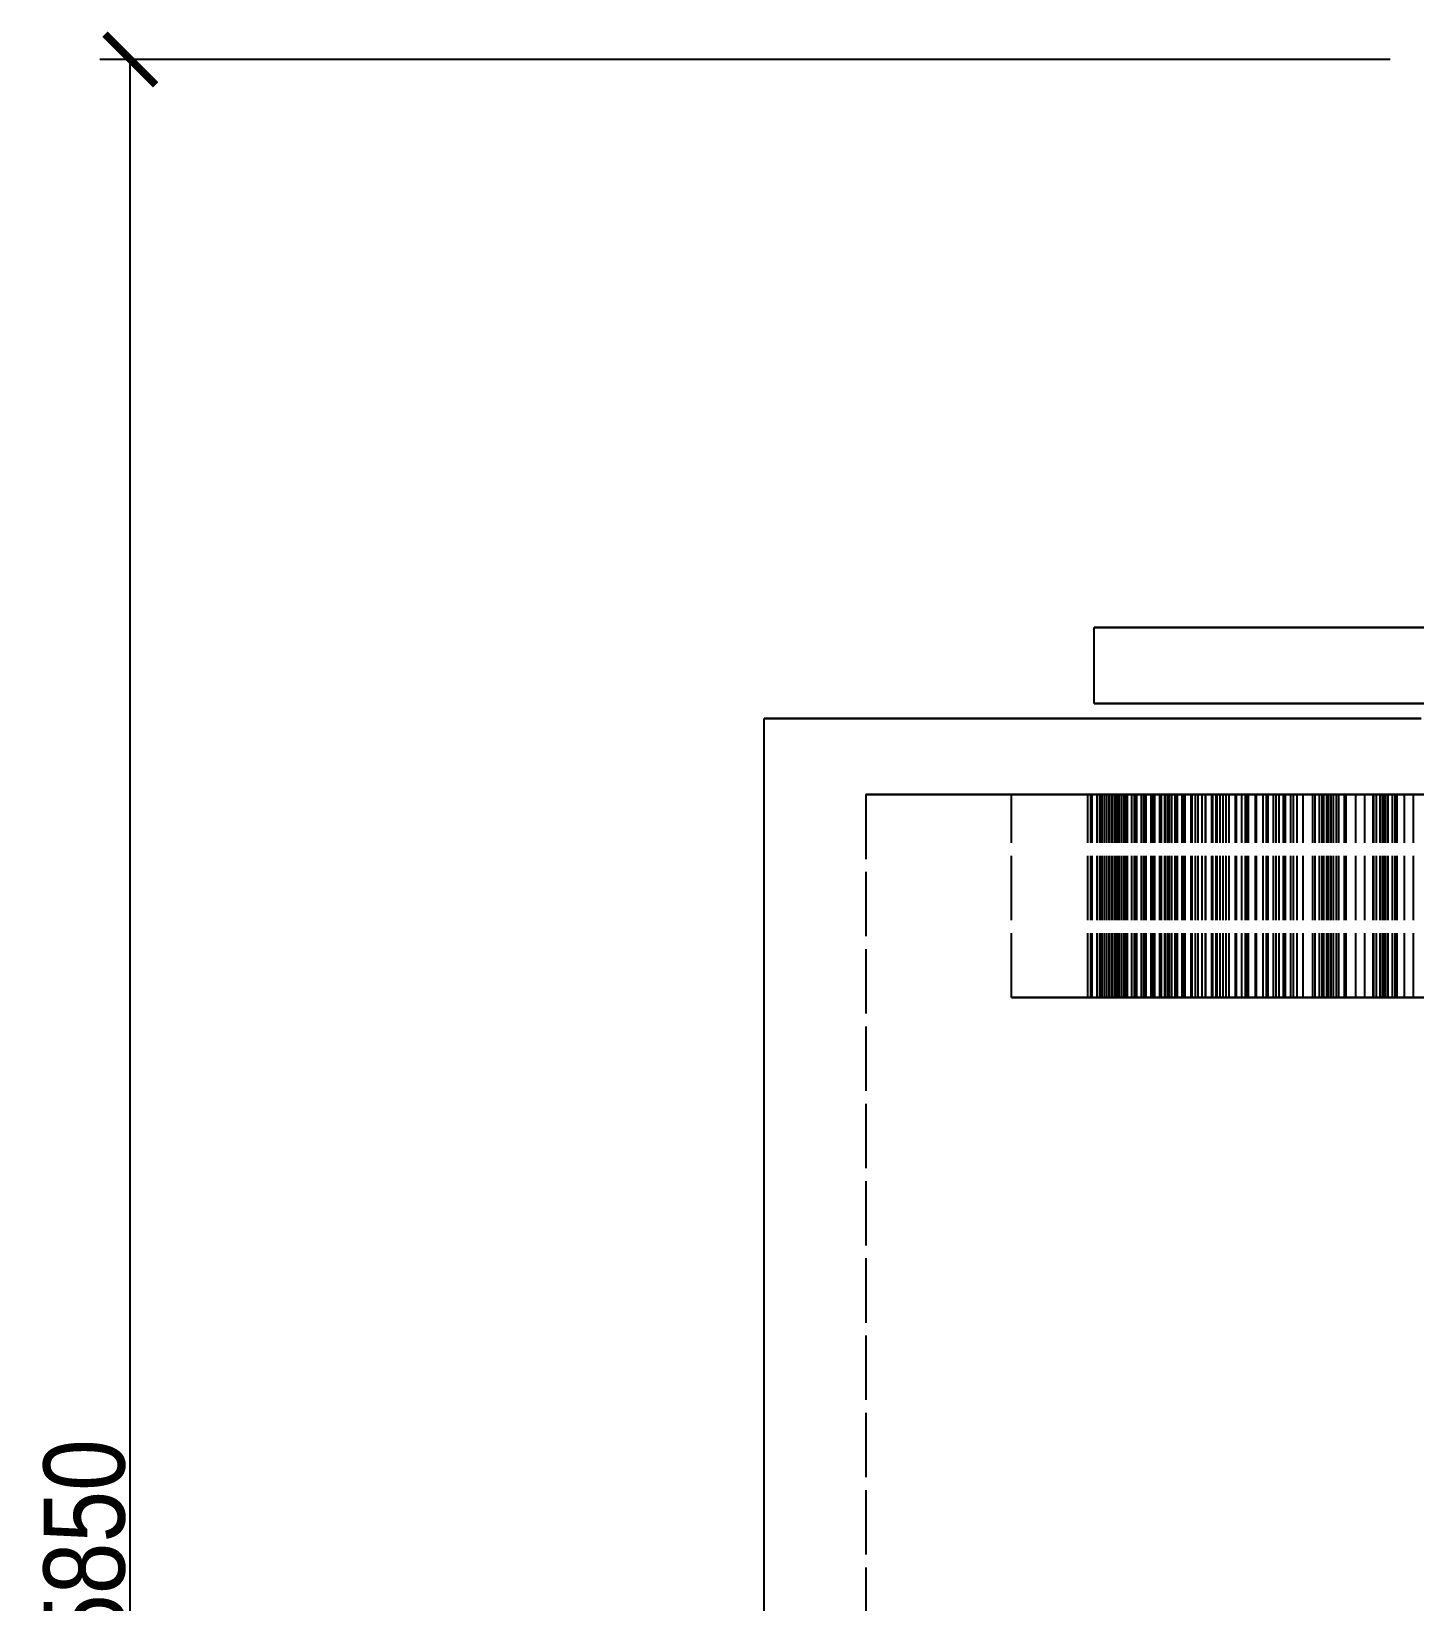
# Model space of a CAD drawing. Header units: millimetres. Extents: x -13 to 272, y -50 to 160.
# Drawn here: x -13.2 to 14.07, y 128.6 to 159.56 of the extents above; entities that cross this region are included whole.
import ezdxf

# ---------------------------------------------------------------- set-up
doc = ezdxf.new("R2010")
doc.units = ezdxf.units.MM
doc.linetypes.add('DASHED', pattern=[1.524, 1.27, -0.254])
for name, color, linetype in [('DIMS', 3, 'CONTINUOUS'), ('HIDDEN', 8, 'DASHED'), ('VISIBLE', 7, 'CONTINUOUS')]:
    doc.layers.add(name, color=color, linetype=linetype)
doc.styles.add('OpenSansCondensed-Light', font='OpenSansCondensed-Light.ttf')
doc.dimstyles.new('EZDXF', dxfattribs={"dimtxt": 0.25, "dimasz": 0.175, "dimexe": 0.375, "dimexo": 0.125, "dimgap": 0.1, "dimtad": 1, "dimlfac": 100, "dimzin": 12, "dimdsep": 46, "dimtxsty": 'OpenSansCondensed-Light', "dimblk": 'ARCHTICK', "dimcen": 2.5, "dimazin": 3, "dimtfac": 0.5, "dimtmove": 2, "dimatfit": 3})

# ---------------------------------------------------------------- blocks, each defined once
blk = doc.blocks.new('_ARCHTICK')
at = {"color": 0, "linetype": 'BYBLOCK', "const_width": 0.15}
blk.add_lwpolyline([(-0.5, -0.5), (0.5, 0.5)], dxfattribs=at)

msp = doc.modelspace()

# ---------------------------------------------------------------- linework, layer by layer
at = {"layer": 'HIDDEN'}
for points in [[(7.75, 147.81), (8.30556, 147.81), (8.86111, 147.81), (9.41667, 147.81), (9.97222, 147.81), (10.52778, 147.81), (11.08333, 147.81), (11.63889, 147.81), (12.19444, 147.81), (12.75, 147.81), (13.30556, 147.81), (13.86111, 147.81), (14.41667, 147.81)], [(7.75, 146.31), (8.30556, 146.31), (8.86111, 146.31), (9.41667, 146.31), (9.97222, 146.31), (10.52778, 146.31), (11.08333, 146.31), (11.63889, 146.31), (12.19444, 146.31), (12.75, 146.31), (13.30556, 146.31), (13.86111, 146.31), (14.41667, 146.31)], [(1.25, 146.01), (2.0119, 146.01), (2.77381, 146.01), (3.53571, 146.01), (4.29762, 146.01), (5.05952, 146.01), (5.82143, 146.01), (6.58333, 146.01), (7.34524, 146.01), (8.10714, 146.01), (8.86905, 146.01), (9.63095, 146.01), (10.39286, 146.01), (11.15476, 146.01), (11.91667, 146.01), (12.67857, 146.01), (13.44048, 146.01), (14.20238, 146.01)], [(14.4246, 144.51), (13.72619, 144.51), (13.02778, 144.51), (12.32937, 144.51), (11.63095, 144.51), (10.93254, 144.51), (10.23413, 144.51), (9.53571, 144.51), (8.8373, 144.51), (8.13889, 144.51), (7.44048, 144.51), (6.74206, 144.51), (6.04365, 144.51), (5.34524, 144.51), (4.64683, 144.51), (3.94841, 144.51), (3.25, 144.51)], [(3.25, 144.51), (3.94841, 144.51), (4.64683, 144.51), (5.34524, 144.51), (6.04365, 144.51), (6.74206, 144.51), (7.44048, 144.51), (8.13889, 144.51), (8.8373, 144.51), (9.53571, 144.51), (10.23413, 144.51), (10.93254, 144.51), (11.63095, 144.51), (12.32937, 144.51), (13.02778, 144.51), (13.72619, 144.51), (14.4246, 144.51)], [(3.25, 144.51), (3.25, 105.51)], [(14.625, 144.51), (14.01786, 144.51), (13.41071, 144.51), (12.80357, 144.51), (12.19643, 144.51), (11.58929, 144.51), (10.98214, 144.51), (10.375, 144.51), (9.76786, 144.51), (9.16071, 144.51), (8.55357, 144.51), (7.94643, 144.51), (7.33929, 144.51), (6.73214, 144.51), (6.125, 144.51)], [(6.125, 144.51), (6.73214, 144.51), (7.33929, 144.51), (7.94643, 144.51), (8.55357, 144.51), (9.16071, 144.51), (9.76786, 144.51), (10.375, 144.51), (10.98214, 144.51), (11.58929, 144.51), (12.19643, 144.51), (12.80357, 144.51), (13.41071, 144.51), (14.01786, 144.51), (14.625, 144.51)], [(6.125, 140.51), (6.125, 144.51)], [(7.8143, 144.51), (7.6258, 144.51)], [(7.6258, 144.51), (7.8143, 144.51)], [(7.6258, 140.51), (7.6258, 144.51)], [(7.6258, 140.51), (7.6258, 144.51)], [(7.71648, 144.51), (7.68548, 144.51)], [(7.68548, 144.51), (7.86556, 144.51)], [(7.86556, 144.51), (7.68548, 144.51)], [(7.68548, 144.51), (7.71648, 144.51)], [(7.68548, 140.51), (7.68548, 144.51)], [(7.68548, 140.51), (7.68548, 144.51)], [(7.91179, 144.51), (7.71648, 144.51)], [(7.71648, 144.51), (7.91179, 144.51)], [(7.71648, 140.51), (7.71648, 144.51)], [(7.71648, 140.51), (7.71648, 144.51)], [(8.00309, 144.51), (7.8143, 144.51)], [(7.8143, 144.51), (8.00309, 144.51)], [(7.8143, 140.51), (7.8143, 144.51)], [(7.8143, 140.51), (7.8143, 144.51)], [(7.86556, 144.51), (8.04653, 144.51)], [(8.04653, 144.51), (7.86556, 144.51)], [(7.86556, 140.51), (7.86556, 144.51)], [(7.86556, 140.51), (7.86556, 144.51)], [(7.95675, 144.51), (7.89502, 144.51)], [(7.89502, 144.51), (8.06515, 144.51)], [(8.06515, 144.51), (7.89502, 144.51)], [(7.89502, 144.51), (7.95675, 144.51)], [(7.89502, 140.51), (7.89502, 144.51)], [(7.89502, 140.51), (7.89502, 144.51)], [(8.1068, 144.51), (7.91179, 144.51)], [(7.91179, 144.51), (8.1068, 144.51)], [(7.91179, 140.51), (7.91179, 144.51)], [(7.91179, 140.51), (7.91179, 144.51)], [(8.1572, 144.51), (7.95675, 144.51)], [(7.95675, 144.51), (8.1572, 144.51)], [(7.95675, 140.51), (7.95675, 144.51)], [(7.95675, 140.51), (7.95675, 144.51)], [(8.1921, 144.51), (8.00309, 144.51)], [(8.00309, 144.51), (8.1921, 144.51)], [(8.00309, 140.51), (8.00309, 144.51)], [(8.00309, 140.51), (8.00309, 144.51)], [(8.04653, 144.51), (8.22832, 144.51)], [(8.22832, 144.51), (8.04653, 144.51)], [(8.04653, 140.51), (8.04653, 144.51)], [(8.04653, 140.51), (8.04653, 144.51)], [(8.06515, 144.51), (8.23674, 144.51)], [(8.23674, 144.51), (8.06515, 144.51)], [(8.06515, 140.51), (8.06515, 144.51)], [(8.06515, 140.51), (8.06515, 144.51)], [(8.30141, 144.51), (8.1068, 144.51)], [(8.1068, 144.51), (8.30141, 144.51)], [(8.1068, 140.51), (8.1068, 144.51)], [(8.1068, 140.51), (8.1068, 144.51)], [(8.35677, 144.51), (8.1572, 144.51)], [(8.1572, 144.51), (8.35677, 144.51)], [(8.1572, 140.51), (8.1572, 144.51)], [(8.1572, 140.51), (8.1572, 144.51)], [(8.38123, 144.51), (8.1921, 144.51)], [(8.1921, 144.51), (8.38123, 144.51)], [(8.1921, 140.51), (8.1921, 144.51)], [(8.1921, 140.51), (8.1921, 144.51)], [(8.22832, 144.51), (8.41089, 144.51)], [(8.41089, 144.51), (8.22832, 144.51)], [(8.22832, 140.51), (8.22832, 144.51)], [(8.22832, 140.51), (8.22832, 144.51)], [(8.23674, 144.51), (8.40977, 144.51)], [(8.40977, 144.51), (8.23674, 144.51)], [(8.23674, 140.51), (8.23674, 144.51)], [(8.23674, 140.51), (8.23674, 144.51)], [(8.34457, 144.51), (8.25262, 144.51)], [(8.25262, 144.51), (8.41135, 144.51)], [(8.41135, 144.51), (8.25262, 144.51)], [(8.25262, 144.51), (8.34457, 144.51)], [(8.25262, 140.51), (8.25262, 144.51)], [(8.25262, 140.51), (8.25262, 144.51)], [(8.49549, 144.51), (8.30141, 144.51)], [(8.30141, 144.51), (8.49549, 144.51)], [(8.30141, 140.51), (8.30141, 144.51)], [(8.30141, 140.51), (8.30141, 144.51)], [(8.54845, 144.51), (8.34457, 144.51)], [(8.34457, 144.51), (8.54845, 144.51)], [(8.34457, 140.51), (8.34457, 144.51)], [(8.34457, 140.51), (8.34457, 144.51)], [(8.55532, 144.51), (8.35677, 144.51)], [(8.35677, 144.51), (8.55532, 144.51)], [(8.35677, 140.51), (8.35677, 144.51)], [(8.35677, 140.51), (8.35677, 144.51)], [(8.5704, 144.51), (8.38123, 144.51)], [(8.38123, 144.51), (8.5704, 144.51)], [(8.38123, 140.51), (8.38123, 144.51)], [(8.38123, 140.51), (8.38123, 144.51)], [(8.40977, 144.51), (8.58421, 144.51)], [(8.58421, 144.51), (8.40977, 144.51)], [(8.40977, 140.51), (8.40977, 144.51)], [(8.40977, 140.51), (8.40977, 144.51)], [(8.41089, 144.51), (8.59419, 144.51)], [(8.59419, 144.51), (8.41089, 144.51)], [(8.41089, 140.51), (8.41089, 144.51)], [(8.41089, 140.51), (8.41089, 144.51)], [(8.41135, 144.51), (8.5721, 144.51)], [(8.5721, 144.51), (8.41135, 144.51)], [(8.41135, 140.51), (8.41135, 144.51)], [(8.41135, 140.51), (8.41135, 144.51)], [(8.68891, 144.51), (8.49549, 144.51)], [(8.49549, 144.51), (8.68891, 144.51)], [(8.49549, 140.51), (8.49549, 144.51)], [(8.49549, 140.51), (8.49549, 144.51)], [(8.75086, 144.51), (8.54845, 144.51)], [(8.54845, 144.51), (8.75086, 144.51)], [(8.54845, 140.51), (8.54845, 144.51)], [(8.54845, 140.51), (8.54845, 144.51)], [(8.75269, 144.51), (8.55532, 144.51)], [(8.55532, 144.51), (8.75269, 144.51)], [(8.55532, 140.51), (8.55532, 144.51)], [(8.55532, 140.51), (8.55532, 144.51)], [(8.7595, 144.51), (8.5704, 144.51)], [(8.5704, 144.51), (8.7595, 144.51)], [(8.5704, 140.51), (8.5704, 144.51)], [(8.5704, 140.51), (8.5704, 144.51)], [(8.5721, 144.51), (8.73489, 144.51)], [(8.73489, 144.51), (8.5721, 144.51)], [(8.5721, 140.51), (8.5721, 144.51)], [(8.5721, 140.51), (8.5721, 144.51)], [(8.58421, 144.51), (8.76008, 144.51)], [(8.76008, 144.51), (8.58421, 144.51)], [(8.58421, 140.51), (8.58421, 144.51)], [(8.58421, 140.51), (8.58421, 144.51)], [(8.59419, 144.51), (8.77819, 144.51)], [(8.77819, 144.51), (8.59419, 144.51)], [(8.59419, 140.51), (8.59419, 144.51)], [(8.59419, 140.51), (8.59419, 144.51)], [(8.8815, 144.51), (8.68891, 144.51)], [(8.68891, 144.51), (8.8815, 144.51)], [(8.68891, 140.51), (8.68891, 144.51)], [(8.68891, 140.51), (8.68891, 144.51)], [(8.73489, 144.51), (8.89972, 144.51)], [(8.89972, 144.51), (8.73489, 144.51)], [(8.73489, 140.51), (8.73489, 144.51)], [(8.73489, 140.51), (8.73489, 144.51)], [(8.95166, 144.51), (8.75086, 144.51)], [(8.75086, 144.51), (8.95166, 144.51)], [(8.75086, 140.51), (8.75086, 144.51)], [(8.75086, 140.51), (8.75086, 144.51)], [(8.94871, 144.51), (8.75269, 144.51)], [(8.75269, 144.51), (8.94871, 144.51)], [(8.75269, 140.51), (8.75269, 144.51)], [(8.75269, 140.51), (8.75269, 144.51)], [(8.87661, 144.51), (8.75524, 144.51)], [(8.75524, 144.51), (8.9012, 144.51)], [(8.9012, 144.51), (8.75524, 144.51)], [(8.75524, 144.51), (8.87661, 144.51)], [(8.75524, 140.51), (8.75524, 144.51)], [(8.75524, 140.51), (8.75524, 144.51)], [(8.77819, 144.51), (8.7595, 144.51)], [(8.7595, 144.51), (8.77819, 144.51)], [(8.7595, 140.51), (8.7595, 144.51)], [(8.7595, 140.51), (8.7595, 144.51)], [(8.76008, 144.51), (8.93741, 144.51)], [(8.93741, 144.51), (8.76008, 144.51)], [(8.76008, 140.51), (8.76008, 144.51)], [(8.76008, 140.51), (8.76008, 144.51)], [(8.77819, 140.51), (8.77819, 144.51)], [(8.77819, 140.51), (8.77819, 144.51)], [(9.08218, 144.51), (8.87661, 144.51)], [(8.87661, 144.51), (9.08218, 144.51)], [(8.87661, 140.51), (8.87661, 144.51)], [(8.87661, 140.51), (8.87661, 144.51)], [(8.93741, 144.51), (8.8815, 144.51)], [(8.8815, 144.51), (8.93741, 144.51)], [(8.8815, 140.51), (8.8815, 144.51)], [(8.8815, 140.51), (8.8815, 144.51)], [(8.89972, 144.51), (9.06666, 144.51)], [(9.06666, 144.51), (8.89972, 144.51)], [(8.89972, 140.51), (8.89972, 144.51)], [(8.89972, 140.51), (8.89972, 144.51)], [(8.9012, 144.51), (9.04975, 144.51)], [(9.04975, 144.51), (8.9012, 144.51)], [(8.9012, 140.51), (8.9012, 144.51)], [(8.9012, 140.51), (8.9012, 144.51)], [(8.93741, 140.51), (8.93741, 144.51)], [(8.93741, 140.51), (8.93741, 144.51)], [(9.14315, 144.51), (8.94871, 144.51)], [(8.94871, 144.51), (9.14315, 144.51)], [(8.94871, 140.51), (8.94871, 144.51)], [(8.94871, 140.51), (8.94871, 144.51)], [(9.15064, 144.51), (8.95166, 144.51)], [(8.95166, 144.51), (9.15064, 144.51)], [(8.95166, 140.51), (8.95166, 144.51)], [(8.95166, 140.51), (8.95166, 144.51)], [(9.04975, 144.51), (9.20091, 144.51)], [(9.20091, 144.51), (9.04975, 144.51)], [(9.04975, 140.51), (9.04975, 144.51)], [(9.04975, 140.51), (9.04975, 144.51)], [(9.06666, 144.51), (9.23581, 144.51)], [(9.23581, 144.51), (9.06666, 144.51)], [(9.06666, 140.51), (9.06666, 144.51)], [(9.06666, 140.51), (9.06666, 144.51)], [(9.28572, 144.51), (9.08218, 144.51)], [(9.08218, 144.51), (9.28572, 144.51)], [(9.08218, 140.51), (9.08218, 144.51)], [(9.08218, 140.51), (9.08218, 144.51)], [(9.23581, 144.51), (9.14315, 144.51)], [(9.14315, 144.51), (9.23581, 144.51)], [(9.14315, 140.51), (9.14315, 144.51)], [(9.14315, 140.51), (9.14315, 144.51)], [(9.34759, 144.51), (9.15064, 144.51)], [(9.15064, 144.51), (9.34759, 144.51)], [(9.15064, 140.51), (9.15064, 144.51)], [(9.15064, 140.51), (9.15064, 144.51)], [(9.20091, 144.51), (9.35473, 144.51)], [(9.35473, 144.51), (9.20091, 144.51)], [(9.20091, 140.51), (9.20091, 144.51)], [(9.20091, 140.51), (9.20091, 144.51)], [(9.23581, 140.51), (9.23581, 144.51)], [(9.23581, 140.51), (9.23581, 144.51)], [(9.48705, 144.51), (9.28572, 144.51)], [(9.28572, 144.51), (9.48705, 144.51)], [(9.28572, 140.51), (9.28572, 144.51)], [(9.28572, 140.51), (9.28572, 144.51)], [(9.54222, 144.51), (9.34759, 144.51)], [(9.34759, 144.51), (9.54222, 144.51)], [(9.34759, 140.51), (9.34759, 144.51)], [(9.34759, 140.51), (9.34759, 144.51)], [(9.35473, 144.51), (9.51131, 144.51)], [(9.51131, 144.51), (9.35473, 144.51)], [(9.35473, 140.51), (9.35473, 144.51)], [(9.35473, 140.51), (9.35473, 144.51)], [(9.54834, 144.51), (9.39858, 144.51)], [(9.39858, 144.51), (9.53055, 144.51)], [(9.53055, 144.51), (9.39858, 144.51)], [(9.39858, 144.51), (9.54834, 144.51)], [(9.39858, 140.51), (9.39858, 144.51)], [(9.39858, 140.51), (9.39858, 144.51)], [(9.68595, 144.51), (9.48705, 144.51)], [(9.48705, 144.51), (9.68595, 144.51)], [(9.48705, 140.51), (9.48705, 144.51)], [(9.48705, 140.51), (9.48705, 144.51)], [(9.51131, 144.51), (9.67083, 144.51)], [(9.67083, 144.51), (9.51131, 144.51)], [(9.51131, 140.51), (9.51131, 144.51)], [(9.51131, 140.51), (9.51131, 144.51)], [(9.53055, 144.51), (9.66562, 144.51)], [(9.66562, 144.51), (9.53055, 144.51)], [(9.53055, 140.51), (9.53055, 144.51)], [(9.53055, 140.51), (9.53055, 144.51)], [(9.67083, 144.51), (9.54222, 144.51)], [(9.54222, 144.51), (9.67083, 144.51)], [(9.54222, 140.51), (9.54222, 144.51)], [(9.54222, 140.51), (9.54222, 144.51)], [(9.75385, 144.51), (9.54834, 144.51)], [(9.54834, 144.51), (9.75385, 144.51)], [(9.54834, 140.51), (9.54834, 144.51)], [(9.54834, 140.51), (9.54834, 144.51)], [(9.66562, 144.51), (9.80385, 144.51)], [(9.80385, 144.51), (9.66562, 144.51)], [(9.66562, 140.51), (9.66562, 144.51)], [(9.66562, 140.51), (9.66562, 144.51)], [(9.67083, 140.51), (9.67083, 144.51)], [(9.67083, 140.51), (9.67083, 144.51)], [(9.88215, 144.51), (9.68595, 144.51)], [(9.68595, 144.51), (9.88215, 144.51)], [(9.68595, 140.51), (9.68595, 144.51)], [(9.68595, 140.51), (9.68595, 144.51)], [(9.95678, 144.51), (9.75385, 144.51)], [(9.75385, 144.51), (9.95678, 144.51)], [(9.75385, 140.51), (9.75385, 144.51)], [(9.75385, 140.51), (9.75385, 144.51)], [(9.80385, 144.51), (9.94535, 144.51)], [(9.94535, 144.51), (9.80385, 144.51)], [(9.80385, 140.51), (9.80385, 144.51)], [(9.80385, 140.51), (9.80385, 144.51)], [(10.0753, 144.51), (9.88215, 144.51)], [(9.88215, 144.51), (10.0753, 144.51)], [(9.88215, 140.51), (9.88215, 144.51)], [(9.88215, 140.51), (9.88215, 144.51)], [(9.94535, 144.51), (10.09024, 144.51)], [(10.09024, 144.51), (9.94535, 144.51)], [(9.94535, 140.51), (9.94535, 144.51)], [(9.94535, 140.51), (9.94535, 144.51)], [(10.15693, 144.51), (9.95678, 144.51)], [(9.95678, 144.51), (10.15693, 144.51)], [(9.95678, 140.51), (9.95678, 144.51)], [(9.95678, 140.51), (9.95678, 144.51)], [(10.23877, 144.51), (10.0753, 144.51)], [(10.0753, 144.51), (10.23877, 144.51)], [(10.0753, 140.51), (10.0753, 144.51)], [(10.0753, 140.51), (10.0753, 144.51)], [(10.09024, 144.51), (10.23877, 144.51)], [(10.23877, 144.51), (10.09024, 144.51)], [(10.09024, 140.51), (10.09024, 144.51)], [(10.09024, 140.51), (10.09024, 144.51)], [(10.35404, 144.51), (10.15693, 144.51)], [(10.15693, 144.51), (10.35404, 144.51)], [(10.15693, 140.51), (10.15693, 144.51)], [(10.15693, 140.51), (10.15693, 144.51)], [(10.35404, 144.51), (10.17717, 144.51)], [(10.17717, 144.51), (10.294, 144.51)], [(10.294, 144.51), (10.17717, 144.51)], [(10.17717, 144.51), (10.35404, 144.51)], [(10.17717, 140.51), (10.17717, 144.51)], [(10.17717, 140.51), (10.17717, 144.51)], [(10.23877, 140.51), (10.23877, 144.51)], [(10.23877, 140.51), (10.23877, 144.51)], [(10.294, 144.51), (10.41445, 144.51)], [(10.41445, 144.51), (10.294, 144.51)], [(10.294, 140.51), (10.294, 144.51)], [(10.294, 140.51), (10.294, 144.51)], [(10.55774, 144.51), (10.35404, 144.51)], [(10.54782, 144.51), (10.35404, 144.51)], [(10.35404, 144.51), (10.54782, 144.51)], [(10.35404, 144.51), (10.55774, 144.51)], [(10.35404, 140.51), (10.35404, 144.51)], [(10.35404, 140.51), (10.35404, 144.51)], [(10.35404, 140.51), (10.35404, 144.51)], [(10.35404, 140.51), (10.35404, 144.51)], [(10.41445, 144.51), (10.53858, 144.51)], [(10.53858, 144.51), (10.41445, 144.51)], [(10.41445, 140.51), (10.41445, 144.51)], [(10.41445, 140.51), (10.41445, 144.51)], [(10.53858, 144.51), (10.66654, 144.51)], [(10.66654, 144.51), (10.53858, 144.51)], [(10.53858, 140.51), (10.53858, 144.51)], [(10.53858, 140.51), (10.53858, 144.51)], [(10.73785, 144.51), (10.54782, 144.51)], [(10.54782, 144.51), (10.73785, 144.51)], [(10.54782, 140.51), (10.54782, 144.51)], [(10.54782, 140.51), (10.54782, 144.51)], [(10.75832, 144.51), (10.55774, 144.51)], [(10.55774, 144.51), (10.75832, 144.51)], [(10.55774, 140.51), (10.55774, 144.51)], [(10.55774, 140.51), (10.55774, 144.51)], [(10.66654, 144.51), (10.79851, 144.51)], [(10.79851, 144.51), (10.66654, 144.51)], [(10.66654, 140.51), (10.66654, 144.51)], [(10.66654, 140.51), (10.66654, 144.51)], [(10.93478, 144.51), (10.73785, 144.51)], [(10.73785, 144.51), (10.93478, 144.51)], [(10.73785, 140.51), (10.73785, 144.51)], [(10.73785, 140.51), (10.73785, 144.51)], [(10.95557, 144.51), (10.75832, 144.51)], [(10.75832, 144.51), (10.95557, 144.51)], [(10.75832, 140.51), (10.75832, 144.51)], [(10.75832, 140.51), (10.75832, 144.51)], [(10.79851, 144.51), (10.93478, 144.51)], [(10.93478, 144.51), (10.79851, 144.51)], [(10.79851, 140.51), (10.79851, 144.51)], [(10.79851, 140.51), (10.79851, 144.51)], [(10.93478, 140.51), (10.93478, 144.51)], [(10.93478, 140.51), (10.93478, 144.51)], [(11.14922, 144.51), (10.95557, 144.51)], [(10.95557, 144.51), (11.14922, 144.51)], [(10.95557, 140.51), (10.95557, 144.51)], [(10.95557, 140.51), (10.95557, 144.51)], [(11.28682, 144.51), (11.08435, 144.51)], [(11.08435, 144.51), (11.18505, 144.51)], [(11.18505, 144.51), (11.08435, 144.51)], [(11.08435, 144.51), (11.28682, 144.51)], [(11.08435, 140.51), (11.08435, 144.51)], [(11.08435, 140.51), (11.08435, 144.51)], [(11.33892, 144.51), (11.14922, 144.51)], [(11.14922, 144.51), (11.33892, 144.51)], [(11.14922, 140.51), (11.14922, 144.51)], [(11.14922, 140.51), (11.14922, 144.51)], [(11.18505, 144.51), (11.28984, 144.51)], [(11.28984, 144.51), (11.18505, 144.51)], [(11.18505, 140.51), (11.18505, 144.51)], [(11.18505, 140.51), (11.18505, 144.51)], [(11.48697, 144.51), (11.28682, 144.51)], [(11.28682, 144.51), (11.48697, 144.51)], [(11.28682, 140.51), (11.28682, 144.51)], [(11.28682, 140.51), (11.28682, 144.51)], [(11.28984, 144.51), (11.39882, 144.51)], [(11.39882, 144.51), (11.28984, 144.51)], [(11.28984, 140.51), (11.28984, 144.51)], [(11.28984, 140.51), (11.28984, 144.51)], [(11.52421, 144.51), (11.33892, 144.51)], [(11.33892, 144.51), (11.52421, 144.51)], [(11.33892, 140.51), (11.33892, 144.51)], [(11.33892, 140.51), (11.33892, 144.51)], [(11.39882, 144.51), (11.51215, 144.51)], [(11.51215, 144.51), (11.39882, 144.51)], [(11.39882, 140.51), (11.39882, 144.51)], [(11.39882, 140.51), (11.39882, 144.51)], [(11.6835, 144.51), (11.48697, 144.51)], [(11.48697, 144.51), (11.6835, 144.51)], [(11.48697, 140.51), (11.48697, 144.51)], [(11.48697, 140.51), (11.48697, 144.51)], [(11.51215, 144.51), (11.63007, 144.51)], [(11.63007, 144.51), (11.51215, 144.51)], [(11.51215, 140.51), (11.51215, 144.51)], [(11.51215, 140.51), (11.51215, 144.51)], [(11.75292, 144.51), (11.52421, 144.51)], [(11.52421, 144.51), (11.75292, 144.51)], [(11.52421, 140.51), (11.52421, 144.51)], [(11.52421, 140.51), (11.52421, 144.51)], [(11.63007, 144.51), (11.75292, 144.51)], [(11.75292, 144.51), (11.63007, 144.51)], [(11.63007, 140.51), (11.63007, 144.51)], [(11.63007, 140.51), (11.63007, 144.51)], [(11.87618, 144.51), (11.6835, 144.51)], [(11.6835, 144.51), (11.87618, 144.51)], [(11.6835, 140.51), (11.6835, 144.51)], [(11.6835, 140.51), (11.6835, 144.51)], [(11.75292, 140.51), (11.75292, 144.51)], [(11.75292, 140.51), (11.75292, 144.51)], [(12.06471, 144.51), (11.87618, 144.51)], [(11.87618, 144.51), (12.06471, 144.51)], [(11.87618, 140.51), (11.87618, 144.51)], [(11.87618, 140.51), (11.87618, 144.51)], [(12.24871, 144.51), (12.06471, 144.51)], [(12.06471, 144.51), (12.24871, 144.51)], [(12.06471, 140.51), (12.06471, 144.51)], [(12.06471, 140.51), (12.06471, 144.51)], [(12.33874, 144.51), (12.11238, 144.51)], [(12.11238, 144.51), (12.19611, 144.51)], [(12.19611, 144.51), (12.11238, 144.51)], [(12.11238, 144.51), (12.33874, 144.51)], [(12.11238, 140.51), (12.11238, 144.51)], [(12.11238, 140.51), (12.11238, 144.51)], [(12.19611, 144.51), (12.28435, 144.51)], [(12.28435, 144.51), (12.19611, 144.51)], [(12.19611, 140.51), (12.19611, 144.51)], [(12.19611, 140.51), (12.19611, 144.51)], [(12.42767, 144.51), (12.24871, 144.51)], [(12.24871, 144.51), (12.42767, 144.51)], [(12.24871, 140.51), (12.24871, 144.51)], [(12.24871, 140.51), (12.24871, 144.51)], [(12.28435, 144.51), (12.37724, 144.51)], [(12.37724, 144.51), (12.28435, 144.51)], [(12.28435, 140.51), (12.28435, 144.51)], [(12.28435, 140.51), (12.28435, 144.51)], [(12.53362, 144.51), (12.33874, 144.51)], [(12.33874, 144.51), (12.53362, 144.51)], [(12.33874, 140.51), (12.33874, 144.51)], [(12.33874, 140.51), (12.33874, 144.51)], [(12.37724, 144.51), (12.47497, 144.51)], [(12.47497, 144.51), (12.37724, 144.51)], [(12.37724, 140.51), (12.37724, 144.51)], [(12.37724, 140.51), (12.37724, 144.51)], [(12.68622, 144.51), (12.42767, 144.51)], [(12.42767, 144.51), (12.68622, 144.51)], [(12.42767, 140.51), (12.42767, 144.51)], [(12.42767, 140.51), (12.42767, 144.51)], [(12.47497, 144.51), (12.57783, 144.51)], [(12.57783, 144.51), (12.47497, 144.51)], [(12.47497, 140.51), (12.47497, 144.51)], [(12.47497, 140.51), (12.47497, 144.51)], [(12.72442, 144.51), (12.53362, 144.51)], [(12.53362, 144.51), (12.72442, 144.51)], [(12.53362, 140.51), (12.53362, 144.51)], [(12.53362, 140.51), (12.53362, 144.51)], [(12.57783, 144.51), (12.68622, 144.51)], [(12.68622, 144.51), (12.57783, 144.51)], [(12.57783, 140.51), (12.57783, 144.51)], [(12.57783, 140.51), (12.57783, 144.51)], [(12.68622, 140.51), (12.68622, 144.51)], [(12.68622, 140.51), (12.68622, 144.51)], [(12.91088, 144.51), (12.72442, 144.51)], [(12.72442, 144.51), (12.91088, 144.51)], [(12.72442, 140.51), (12.72442, 144.51)], [(12.72442, 140.51), (12.72442, 144.51)], [(13.09268, 144.51), (12.91088, 144.51)], [(12.91088, 144.51), (13.09268, 144.51)], [(12.91088, 140.51), (12.91088, 144.51)], [(12.91088, 140.51), (12.91088, 144.51)], [(13.26942, 144.51), (13.09268, 144.51)], [(13.09268, 144.51), (13.26942, 144.51)], [(13.09268, 140.51), (13.09268, 144.51)], [(13.09268, 140.51), (13.09268, 144.51)], [(13.5008, 144.51), (13.25251, 144.51)], [(13.25251, 144.51), (13.31853, 144.51)], [(13.31853, 144.51), (13.25251, 144.51)], [(13.25251, 144.51), (13.5008, 144.51)], [(13.25251, 140.51), (13.25251, 144.51)], [(13.25251, 140.51), (13.25251, 144.51)], [(13.44053, 144.51), (13.26942, 144.51)], [(13.26942, 144.51), (13.44053, 144.51)], [(13.26942, 140.51), (13.26942, 144.51)], [(13.26942, 140.51), (13.26942, 144.51)], [(13.31853, 144.51), (13.38946, 144.51)], [(13.38946, 144.51), (13.31853, 144.51)], [(13.31853, 140.51), (13.31853, 144.51)], [(13.31853, 140.51), (13.31853, 144.51)], [(13.38946, 144.51), (13.46548, 144.51)], [(13.46548, 144.51), (13.38946, 144.51)], [(13.38946, 140.51), (13.38946, 144.51)], [(13.38946, 140.51), (13.38946, 144.51)], [(13.7267, 144.51), (13.44053, 144.51)], [(13.44053, 144.51), (13.7267, 144.51)], [(13.44053, 140.51), (13.44053, 144.51)], [(13.44053, 140.51), (13.44053, 144.51)], [(13.46548, 144.51), (13.54679, 144.51)], [(13.54679, 144.51), (13.46548, 144.51)], [(13.46548, 140.51), (13.46548, 144.51)], [(13.46548, 140.51), (13.46548, 144.51)], [(13.68876, 144.51), (13.5008, 144.51)], [(13.5008, 144.51), (13.68876, 144.51)], [(13.5008, 140.51), (13.5008, 144.51)], [(13.5008, 140.51), (13.5008, 144.51)], [(13.54679, 144.51), (13.63371, 144.51)], [(13.63371, 144.51), (13.54679, 144.51)], [(13.54679, 140.51), (13.54679, 144.51)], [(13.54679, 140.51), (13.54679, 144.51)], [(13.63371, 144.51), (13.7267, 144.51)], [(13.7267, 144.51), (13.63371, 144.51)], [(13.63371, 140.51), (13.63371, 144.51)], [(13.63371, 140.51), (13.63371, 144.51)], [(13.8722, 144.51), (13.68876, 144.51)], [(13.68876, 144.51), (13.8722, 144.51)], [(13.68876, 140.51), (13.68876, 144.51)], [(13.68876, 140.51), (13.68876, 144.51)], [(13.7267, 140.51), (13.7267, 144.51)], [(13.7267, 140.51), (13.7267, 144.51)], [(14.05085, 144.51), (13.8722, 144.51)], [(13.8722, 144.51), (14.05085, 144.51)], [(13.8722, 140.51), (13.8722, 144.51)], [(13.8722, 140.51), (13.8722, 144.51)], [(14.22438, 144.51), (14.05085, 144.51)], [(14.05085, 144.51), (14.22438, 144.51)], [(14.05085, 140.51), (14.05085, 144.51)], [(14.05085, 140.51), (14.05085, 144.51)], [(14.625, 140.51), (14.01786, 140.51), (13.41071, 140.51), (12.80357, 140.51), (12.19643, 140.51), (11.58929, 140.51), (10.98214, 140.51), (10.375, 140.51), (9.76786, 140.51), (9.16071, 140.51), (8.55357, 140.51), (7.94643, 140.51), (7.33929, 140.51), (6.73214, 140.51), (6.125, 140.51)], [(6.125, 140.51), (6.73214, 140.51), (7.33929, 140.51), (7.94643, 140.51), (8.55357, 140.51), (9.16071, 140.51), (9.76786, 140.51), (10.375, 140.51), (10.98214, 140.51), (11.58929, 140.51), (12.19643, 140.51), (12.80357, 140.51), (13.41071, 140.51), (14.01786, 140.51), (14.625, 140.51)], [(7.8143, 140.51), (7.6258, 140.51)], [(7.6258, 140.51), (7.8143, 140.51)], [(7.71648, 140.51), (7.68548, 140.51)], [(7.68548, 140.51), (7.86556, 140.51)], [(7.86556, 140.51), (7.68548, 140.51)], [(7.68548, 140.51), (7.71648, 140.51)], [(7.91179, 140.51), (7.71648, 140.51)], [(7.71648, 140.51), (7.91179, 140.51)], [(8.00309, 140.51), (7.8143, 140.51)], [(7.8143, 140.51), (8.00309, 140.51)], [(7.86556, 140.51), (8.04653, 140.51)], [(8.04653, 140.51), (7.86556, 140.51)], [(7.95675, 140.51), (7.89502, 140.51)], [(7.89502, 140.51), (8.06515, 140.51)], [(8.06515, 140.51), (7.89502, 140.51)], [(7.89502, 140.51), (7.95675, 140.51)], [(8.1068, 140.51), (7.91179, 140.51)], [(7.91179, 140.51), (8.1068, 140.51)], [(8.1572, 140.51), (7.95675, 140.51)], [(7.95675, 140.51), (8.1572, 140.51)], [(8.1921, 140.51), (8.00309, 140.51)], [(8.00309, 140.51), (8.1921, 140.51)], [(8.04653, 140.51), (8.22832, 140.51)], [(8.22832, 140.51), (8.04653, 140.51)], [(8.06515, 140.51), (8.23674, 140.51)], [(8.23674, 140.51), (8.06515, 140.51)], [(8.30141, 140.51), (8.1068, 140.51)], [(8.1068, 140.51), (8.30141, 140.51)], [(8.35677, 140.51), (8.1572, 140.51)], [(8.1572, 140.51), (8.35677, 140.51)], [(8.38123, 140.51), (8.1921, 140.51)], [(8.1921, 140.51), (8.38123, 140.51)], [(8.22832, 140.51), (8.41089, 140.51)], [(8.41089, 140.51), (8.22832, 140.51)], [(8.23674, 140.51), (8.40977, 140.51)], [(8.40977, 140.51), (8.23674, 140.51)], [(8.34457, 140.51), (8.25262, 140.51)], [(8.25262, 140.51), (8.41135, 140.51)], [(8.41135, 140.51), (8.25262, 140.51)], [(8.25262, 140.51), (8.34457, 140.51)], [(8.49549, 140.51), (8.30141, 140.51)], [(8.30141, 140.51), (8.49549, 140.51)], [(8.54845, 140.51), (8.34457, 140.51)], [(8.34457, 140.51), (8.54845, 140.51)], [(8.55532, 140.51), (8.35677, 140.51)], [(8.35677, 140.51), (8.55532, 140.51)], [(8.5704, 140.51), (8.38123, 140.51)], [(8.38123, 140.51), (8.5704, 140.51)], [(8.40977, 140.51), (8.58421, 140.51)], [(8.58421, 140.51), (8.40977, 140.51)], [(8.41089, 140.51), (8.59419, 140.51)], [(8.59419, 140.51), (8.41089, 140.51)], [(8.41135, 140.51), (8.5721, 140.51)], [(8.5721, 140.51), (8.41135, 140.51)], [(8.68891, 140.51), (8.49549, 140.51)], [(8.49549, 140.51), (8.68891, 140.51)], [(8.75086, 140.51), (8.54845, 140.51)], [(8.54845, 140.51), (8.75086, 140.51)], [(8.75269, 140.51), (8.55532, 140.51)], [(8.55532, 140.51), (8.75269, 140.51)], [(8.7595, 140.51), (8.5704, 140.51)], [(8.5704, 140.51), (8.7595, 140.51)], [(8.5721, 140.51), (8.73489, 140.51)], [(8.73489, 140.51), (8.5721, 140.51)], [(8.58421, 140.51), (8.76008, 140.51)], [(8.76008, 140.51), (8.58421, 140.51)], [(8.59419, 140.51), (8.77819, 140.51)], [(8.77819, 140.51), (8.59419, 140.51)], [(8.8815, 140.51), (8.68891, 140.51)], [(8.68891, 140.51), (8.8815, 140.51)], [(8.73489, 140.51), (8.89972, 140.51)], [(8.89972, 140.51), (8.73489, 140.51)], [(8.95166, 140.51), (8.75086, 140.51)], [(8.75086, 140.51), (8.95166, 140.51)], [(8.94871, 140.51), (8.75269, 140.51)], [(8.75269, 140.51), (8.94871, 140.51)], [(8.87661, 140.51), (8.75524, 140.51)], [(8.75524, 140.51), (8.9012, 140.51)], [(8.9012, 140.51), (8.75524, 140.51)], [(8.75524, 140.51), (8.87661, 140.51)], [(8.77819, 140.51), (8.7595, 140.51)], [(8.7595, 140.51), (8.77819, 140.51)], [(8.76008, 140.51), (8.93741, 140.51)], [(8.93741, 140.51), (8.76008, 140.51)], [(9.08218, 140.51), (8.87661, 140.51)], [(8.87661, 140.51), (9.08218, 140.51)], [(8.93741, 140.51), (8.8815, 140.51)], [(8.8815, 140.51), (8.93741, 140.51)], [(8.89972, 140.51), (9.06666, 140.51)], [(9.06666, 140.51), (8.89972, 140.51)], [(8.9012, 140.51), (9.04975, 140.51)], [(9.04975, 140.51), (8.9012, 140.51)], [(9.14315, 140.51), (8.94871, 140.51)], [(8.94871, 140.51), (9.14315, 140.51)], [(9.15064, 140.51), (8.95166, 140.51)], [(8.95166, 140.51), (9.15064, 140.51)], [(9.04975, 140.51), (9.20091, 140.51)], [(9.20091, 140.51), (9.04975, 140.51)], [(9.06666, 140.51), (9.23581, 140.51)], [(9.23581, 140.51), (9.06666, 140.51)], [(9.28572, 140.51), (9.08218, 140.51)], [(9.08218, 140.51), (9.28572, 140.51)], [(9.23581, 140.51), (9.14315, 140.51)], [(9.14315, 140.51), (9.23581, 140.51)], [(9.34759, 140.51), (9.15064, 140.51)], [(9.15064, 140.51), (9.34759, 140.51)], [(9.20091, 140.51), (9.35473, 140.51)], [(9.35473, 140.51), (9.20091, 140.51)], [(9.48705, 140.51), (9.28572, 140.51)], [(9.28572, 140.51), (9.48705, 140.51)], [(9.54222, 140.51), (9.34759, 140.51)], [(9.34759, 140.51), (9.54222, 140.51)], [(9.35473, 140.51), (9.51131, 140.51)], [(9.51131, 140.51), (9.35473, 140.51)], [(9.54834, 140.51), (9.39858, 140.51)], [(9.39858, 140.51), (9.53055, 140.51)], [(9.53055, 140.51), (9.39858, 140.51)], [(9.39858, 140.51), (9.54834, 140.51)], [(9.68595, 140.51), (9.48705, 140.51)], [(9.48705, 140.51), (9.68595, 140.51)], [(9.51131, 140.51), (9.67083, 140.51)], [(9.67083, 140.51), (9.51131, 140.51)], [(9.53055, 140.51), (9.66562, 140.51)], [(9.66562, 140.51), (9.53055, 140.51)], [(9.67083, 140.51), (9.54222, 140.51)], [(9.54222, 140.51), (9.67083, 140.51)], [(9.75385, 140.51), (9.54834, 140.51)], [(9.54834, 140.51), (9.75385, 140.51)], [(9.66562, 140.51), (9.80385, 140.51)], [(9.80385, 140.51), (9.66562, 140.51)], [(9.88215, 140.51), (9.68595, 140.51)], [(9.68595, 140.51), (9.88215, 140.51)], [(9.95678, 140.51), (9.75385, 140.51)], [(9.75385, 140.51), (9.95678, 140.51)], [(9.80385, 140.51), (9.94535, 140.51)], [(9.94535, 140.51), (9.80385, 140.51)], [(10.0753, 140.51), (9.88215, 140.51)], [(9.88215, 140.51), (10.0753, 140.51)], [(9.94535, 140.51), (10.09024, 140.51)], [(10.09024, 140.51), (9.94535, 140.51)], [(10.15693, 140.51), (9.95678, 140.51)], [(9.95678, 140.51), (10.15693, 140.51)], [(10.23877, 140.51), (10.0753, 140.51)], [(10.0753, 140.51), (10.23877, 140.51)], [(10.09024, 140.51), (10.23877, 140.51)], [(10.23877, 140.51), (10.09024, 140.51)], [(10.35404, 140.51), (10.15693, 140.51)], [(10.15693, 140.51), (10.35404, 140.51)], [(10.35404, 140.51), (10.17717, 140.51)], [(10.17717, 140.51), (10.294, 140.51)], [(10.294, 140.51), (10.17717, 140.51)], [(10.17717, 140.51), (10.35404, 140.51)], [(10.294, 140.51), (10.41445, 140.51)], [(10.41445, 140.51), (10.294, 140.51)], [(10.55774, 140.51), (10.35404, 140.51)], [(10.54782, 140.51), (10.35404, 140.51)], [(10.35404, 140.51), (10.54782, 140.51)], [(10.35404, 140.51), (10.55774, 140.51)], [(10.41445, 140.51), (10.53858, 140.51)], [(10.53858, 140.51), (10.41445, 140.51)], [(10.53858, 140.51), (10.66654, 140.51)], [(10.66654, 140.51), (10.53858, 140.51)], [(10.73785, 140.51), (10.54782, 140.51)], [(10.54782, 140.51), (10.73785, 140.51)], [(10.75832, 140.51), (10.55774, 140.51)], [(10.55774, 140.51), (10.75832, 140.51)], [(10.66654, 140.51), (10.79851, 140.51)], [(10.79851, 140.51), (10.66654, 140.51)], [(10.93478, 140.51), (10.73785, 140.51)], [(10.73785, 140.51), (10.93478, 140.51)], [(10.95557, 140.51), (10.75832, 140.51)], [(10.75832, 140.51), (10.95557, 140.51)], [(10.79851, 140.51), (10.93478, 140.51)], [(10.93478, 140.51), (10.79851, 140.51)], [(11.14922, 140.51), (10.95557, 140.51)], [(10.95557, 140.51), (11.14922, 140.51)], [(11.28682, 140.51), (11.08435, 140.51)], [(11.08435, 140.51), (11.18505, 140.51)], [(11.18505, 140.51), (11.08435, 140.51)], [(11.08435, 140.51), (11.28682, 140.51)], [(11.33892, 140.51), (11.14922, 140.51)], [(11.14922, 140.51), (11.33892, 140.51)], [(11.18505, 140.51), (11.28984, 140.51)], [(11.28984, 140.51), (11.18505, 140.51)], [(11.48697, 140.51), (11.28682, 140.51)], [(11.28682, 140.51), (11.48697, 140.51)], [(11.28984, 140.51), (11.39882, 140.51)], [(11.39882, 140.51), (11.28984, 140.51)], [(11.52421, 140.51), (11.33892, 140.51)], [(11.33892, 140.51), (11.52421, 140.51)], [(11.39882, 140.51), (11.51215, 140.51)], [(11.51215, 140.51), (11.39882, 140.51)], [(11.6835, 140.51), (11.48697, 140.51)], [(11.48697, 140.51), (11.6835, 140.51)], [(11.51215, 140.51), (11.63007, 140.51)], [(11.63007, 140.51), (11.51215, 140.51)], [(11.75292, 140.51), (11.52421, 140.51)], [(11.52421, 140.51), (11.75292, 140.51)], [(11.63007, 140.51), (11.75292, 140.51)], [(11.75292, 140.51), (11.63007, 140.51)], [(11.87618, 140.51), (11.6835, 140.51)], [(11.6835, 140.51), (11.87618, 140.51)], [(12.06471, 140.51), (11.87618, 140.51)], [(11.87618, 140.51), (12.06471, 140.51)], [(12.24871, 140.51), (12.06471, 140.51)], [(12.06471, 140.51), (12.24871, 140.51)], [(12.33874, 140.51), (12.11238, 140.51)], [(12.11238, 140.51), (12.19611, 140.51)], [(12.19611, 140.51), (12.11238, 140.51)], [(12.11238, 140.51), (12.33874, 140.51)], [(12.19611, 140.51), (12.28435, 140.51)], [(12.28435, 140.51), (12.19611, 140.51)], [(12.42767, 140.51), (12.24871, 140.51)], [(12.24871, 140.51), (12.42767, 140.51)], [(12.28435, 140.51), (12.37724, 140.51)], [(12.37724, 140.51), (12.28435, 140.51)], [(12.53362, 140.51), (12.33874, 140.51)], [(12.33874, 140.51), (12.53362, 140.51)], [(12.37724, 140.51), (12.47497, 140.51)], [(12.47497, 140.51), (12.37724, 140.51)], [(12.68622, 140.51), (12.42767, 140.51)], [(12.42767, 140.51), (12.68622, 140.51)], [(12.47497, 140.51), (12.57783, 140.51)], [(12.57783, 140.51), (12.47497, 140.51)], [(12.72442, 140.51), (12.53362, 140.51)], [(12.53362, 140.51), (12.72442, 140.51)], [(12.57783, 140.51), (12.68622, 140.51)], [(12.68622, 140.51), (12.57783, 140.51)], [(12.91088, 140.51), (12.72442, 140.51)], [(12.72442, 140.51), (12.91088, 140.51)], [(13.09268, 140.51), (12.91088, 140.51)], [(12.91088, 140.51), (13.09268, 140.51)], [(13.26942, 140.51), (13.09268, 140.51)], [(13.09268, 140.51), (13.26942, 140.51)], [(13.5008, 140.51), (13.25251, 140.51)], [(13.25251, 140.51), (13.31853, 140.51)], [(13.31853, 140.51), (13.25251, 140.51)], [(13.25251, 140.51), (13.5008, 140.51)], [(13.44053, 140.51), (13.26942, 140.51)], [(13.26942, 140.51), (13.44053, 140.51)], [(13.31853, 140.51), (13.38946, 140.51)], [(13.38946, 140.51), (13.31853, 140.51)], [(13.38946, 140.51), (13.46548, 140.51)], [(13.46548, 140.51), (13.38946, 140.51)], [(13.7267, 140.51), (13.44053, 140.51)], [(13.44053, 140.51), (13.7267, 140.51)], [(13.46548, 140.51), (13.54679, 140.51)], [(13.54679, 140.51), (13.46548, 140.51)], [(13.68876, 140.51), (13.5008, 140.51)], [(13.5008, 140.51), (13.68876, 140.51)], [(13.54679, 140.51), (13.63371, 140.51)], [(13.63371, 140.51), (13.54679, 140.51)], [(13.63371, 140.51), (13.7267, 140.51)], [(13.7267, 140.51), (13.63371, 140.51)], [(13.8722, 140.51), (13.68876, 140.51)], [(13.68876, 140.51), (13.8722, 140.51)], [(14.05085, 140.51), (13.8722, 140.51)], [(13.8722, 140.51), (14.05085, 140.51)], [(14.22438, 140.51), (14.05085, 140.51)], [(14.05085, 140.51), (14.22438, 140.51)]]:
    msp.add_lwpolyline(points, dxfattribs=at)
at = {"layer": 'VISIBLE'}
for points in [[(14.41667, 147.81), (13.86111, 147.81), (13.30556, 147.81), (12.75, 147.81), (12.19444, 147.81), (11.63889, 147.81), (11.08333, 147.81), (10.52778, 147.81), (9.97222, 147.81), (9.41667, 147.81), (8.86111, 147.81), (8.30556, 147.81), (7.75, 147.81)], [(7.75, 146.31), (7.75, 147.81)], [(14.41667, 146.31), (13.86111, 146.31), (13.30556, 146.31), (12.75, 146.31), (12.19444, 146.31), (11.63889, 146.31), (11.08333, 146.31), (10.52778, 146.31), (9.97222, 146.31), (9.41667, 146.31), (8.86111, 146.31), (8.30556, 146.31), (7.75, 146.31)], [(14.20238, 146.01), (13.44048, 146.01), (12.67857, 146.01), (11.91667, 146.01), (11.15476, 146.01), (10.39286, 146.01), (9.63095, 146.01), (8.86905, 146.01), (8.10714, 146.01), (7.34524, 146.01), (6.58333, 146.01), (5.82143, 146.01), (5.05952, 146.01), (4.29762, 146.01), (3.53571, 146.01), (2.77381, 146.01), (2.0119, 146.01), (1.25, 146.01)], [(1.25, 105.51), (1.25, 146.01)]]:
    msp.add_lwpolyline(points, dxfattribs=at)

# ---------------------------------------------------------------- dimensions: what is measured, and where the dimension line sits
at = {"layer": 'DIMS'}
msp.add_linear_dim(base=(-11.25, 100.51), p1=(14.09, 100.51), p2=(14.09, 159.01), angle=90, dimstyle='EZDXF', override={"dimtxt": 1.6, "dimasz": 1, "dimexe": 0.6, "dimexo": 0.5, "dimdec": 2}, dxfattribs=at).render()

doc.saveas('drawing.dxf')
